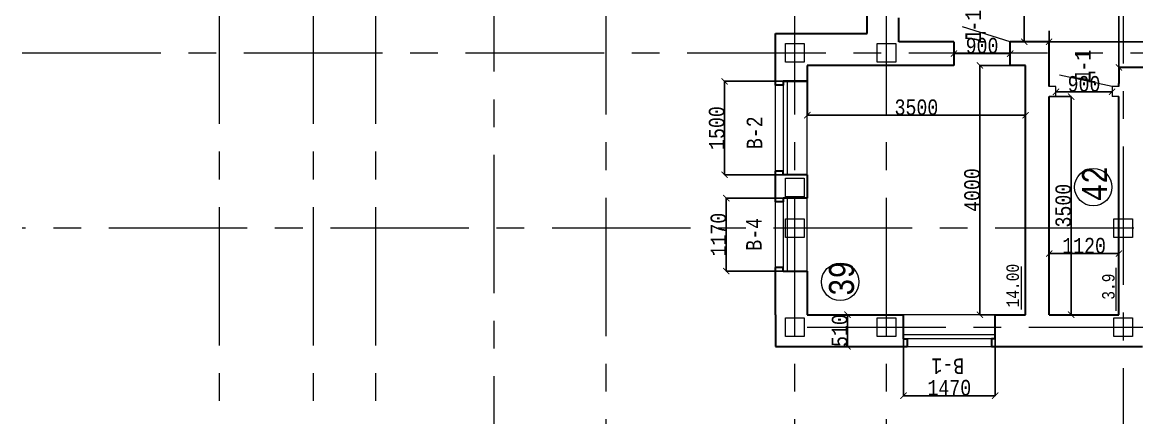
# Model space of a CAD drawing. Header units: millimetres. Extents: x -689206 to 4969298, y -1019800 to 703299.
# Drawn here: x -182617 to -164736, y -482209 to -475862 of the extents above; entities that cross this region are included whole.
import ezdxf

# ---------------------------------------------------------------- set-up
doc = ezdxf.new("R2010")
doc.units = ezdxf.units.MM
doc.linetypes.add('осеваяX2', pattern=[101.6, 63.5, -12.7, 12.7, -12.7])
for name, color, linetype, lineweight in [('несущие', 7, 'Continuous', 30), ('ОКНА', 250, 'Continuous', 20), ('РАЗМЕРЫ', 7, 'Continuous', 9), ('стены', 7, 'Continuous', 20)]:
    doc.layers.add(name, color=color, linetype=linetype, lineweight=lineweight)
doc.layers.add('четотам', color=7, linetype='Continuous')
doc.styles.add('Аннотативный', font='isocteur.ttf', dxfattribs={"width": 0.7, "height": 250})
doc.dimstyles.new('Аннотативный', dxfattribs={"dimscale": 0, "dimtxt": 250, "dimasz": 100, "dimexe": 1.25, "dimexo": 0.625, "dimtad": 1, "dimdec": 0, "dimtxsty": 'Аннотативный', "dimblk": 'ARCHTICK', "dimcen": 2.5, "dimadec": 0, "dimazin": 0, "dimtfac": 1, "dimtdec": 0, "dimtmove": 0, "dimatfit": 3, "dimfxl": 1, "dimarcsym": 0})

# ---------------------------------------------------------------- blocks, each defined once
blk = doc.blocks.new('_ArchTick')
at = {"color": 0, "linetype": 'ByBlock', "const_width": 0.15}
blk.add_lwpolyline([(-0.5, -0.5), (0.5, 0.5)], dxfattribs=at)
blk = doc.blocks.new('*D3027')
at = {"layer": 'Defpoints', "color": 0, "lineweight": 30, "transparency": 16777216}
for p in [(-166521, -476555), (-167251, -480555), (-166521, -480555)]:
    blk.add_point(p, dxfattribs=at)
at = {"layer": 'стены', "color": 0, "lineweight": -2, "transparency": 16777216}
for p, q in [((-166522, -476555), (-167253, -476555)), ((-167251, -476555), (-167251, -480555)), ((-166522, -480555), (-167253, -480555))]:
    blk.add_line(p, q, dxfattribs=at)
at = {"layer": 'стены', "color": 0, "lineweight": -2, "transparency": 16777216, "xscale": 100, "yscale": 100, "zscale": 100}
for p, rotation in [((-167251, -476555), 90), ((-167251, -480555), 270)]:
    blk.add_blockref('_ArchTick', p, dxfattribs=dict(at, rotation=rotation))
at = {"layer": 'стены', "color": 0, "lineweight": 5, "transparency": 16777216, "insert": (-167377, -478555), "char_height": 250, "attachment_point": 5, "rotation": 90, "style": 'Аннотативный'}
blk.add_mtext('4000', dxfattribs=at)
blk = doc.blocks.new('*D3028')
at = {"layer": 'Defpoints', "color": 0, "lineweight": 30, "transparency": 16777216}
for p in [(-170021, -476555), (-166521, -476555), (-170021, -477354)]:
    blk.add_point(p, dxfattribs=at)
at = {"layer": 'стены', "color": 0, "lineweight": -2, "transparency": 16777216}
for p, q in [((-170021, -476556), (-170021, -477355)), ((-166521, -476556), (-166521, -477355)), ((-166521, -477354), (-170021, -477354))]:
    blk.add_line(p, q, dxfattribs=at)
at = {"layer": 'стены', "color": 0, "lineweight": -2, "transparency": 16777216, "xscale": 100, "yscale": 100, "zscale": 100, "rotation": 180}
blk.add_blockref('_ArchTick', (-170021, -477354), dxfattribs=at)
at = {"layer": 'стены', "color": 0, "lineweight": -2, "transparency": 16777216, "xscale": 100, "yscale": 100, "zscale": 100}
blk.add_blockref('_ArchTick', (-166521, -477354), dxfattribs=at)
at = {"layer": 'стены', "color": 0, "lineweight": 5, "transparency": 16777216, "insert": (-168271, -477228), "char_height": 250, "attachment_point": 5, "style": 'Аннотативный'}
blk.add_mtext('3500', dxfattribs=at)
blk = doc.blocks.new('*D3031')
at = {"layer": 'Defpoints', "color": 0, "lineweight": 30, "transparency": 16777216}
for p in [(-167668, -476365), (-167668, -476365), (-166768, -476365)]:
    blk.add_point(p, dxfattribs=at)
at = {"layer": 'стены', "color": 0, "lineweight": -2, "transparency": 16777216}
for p, q in [((-167668, -476364), (-167668, -476364)), ((-166768, -476365), (-167668, -476365)), ((-166768, -476364), (-166768, -476364))]:
    blk.add_line(p, q, dxfattribs=at)
at = {"layer": 'стены', "color": 0, "lineweight": -2, "transparency": 16777216, "xscale": 100, "yscale": 100, "zscale": 100, "rotation": 180}
blk.add_blockref('_ArchTick', (-167668, -476365), dxfattribs=at)
at = {"layer": 'стены', "color": 0, "lineweight": -2, "transparency": 16777216, "xscale": 100, "yscale": 100, "zscale": 100}
blk.add_blockref('_ArchTick', (-166768, -476365), dxfattribs=at)
at = {"layer": 'стены', "color": 0, "lineweight": 5, "transparency": 16777216, "insert": (-167218, -476239), "char_height": 250, "attachment_point": 5, "style": 'Аннотативный'}
blk.add_mtext('900', dxfattribs=at)
blk = doc.blocks.new('*D3055')
at = {"layer": 'Defpoints', "color": 0, "lineweight": 30, "transparency": 16777216}
for p in [(-166141, -475996), (-153794, -475996), (-166141, -476175)]:
    blk.add_point(p, dxfattribs=at)
at = {"layer": 'РАЗМЕРЫ', "color": 0, "lineweight": -2, "transparency": 16777216}
for p, q in [((-166141, -475997), (-166141, -476176)), ((-153794, -475997), (-153794, -476176)), ((-153794, -476175), (-166141, -476175))]:
    blk.add_line(p, q, dxfattribs=at)
at = {"layer": 'РАЗМЕРЫ', "color": 0, "lineweight": -2, "transparency": 16777216, "xscale": 100, "yscale": 100, "zscale": 100, "rotation": 180}
blk.add_blockref('_ArchTick', (-166141, -476175), dxfattribs=at)
at = {"layer": 'РАЗМЕРЫ', "color": 0, "lineweight": -2, "transparency": 16777216, "xscale": 100, "yscale": 100, "zscale": 100}
blk.add_blockref('_ArchTick', (-153794, -476175), dxfattribs=at)
at = {"layer": 'РАЗМЕРЫ', "color": 0, "lineweight": 5, "transparency": 16777216, "insert": (-159968, -476049), "char_height": 250, "attachment_point": 5, "style": 'Аннотативный'}
blk.add_mtext('12350', dxfattribs=at)
blk = doc.blocks.new('*D3077')
at = {"layer": 'Defpoints', "color": 0, "lineweight": 30, "transparency": 16777216}
for p in [(-168478, -480555), (-167008, -480555), (-168478, -481855)]:
    blk.add_point(p, dxfattribs=at)
at = {"layer": 'ОКНА', "color": 0, "lineweight": -2, "transparency": 16777216}
for p, q in [((-168478, -480556), (-168478, -481856)), ((-167008, -480556), (-167008, -481856)), ((-167008, -481855), (-168478, -481855))]:
    blk.add_line(p, q, dxfattribs=at)
at = {"layer": 'ОКНА', "color": 0, "lineweight": -2, "transparency": 16777216, "xscale": 100, "yscale": 100, "zscale": 100, "rotation": 180}
blk.add_blockref('_ArchTick', (-168478, -481855), dxfattribs=at)
at = {"layer": 'ОКНА', "color": 0, "lineweight": -2, "transparency": 16777216, "xscale": 100, "yscale": 100, "zscale": 100}
blk.add_blockref('_ArchTick', (-167008, -481855), dxfattribs=at)
at = {"layer": 'ОКНА', "color": 0, "lineweight": 5, "transparency": 16777216, "insert": (-167743, -481729), "char_height": 250, "attachment_point": 5, "style": 'Аннотативный'}
blk.add_mtext('1470', dxfattribs=at)
blk = doc.blocks.new('*D3067')
at = {"layer": 'Defpoints', "color": 0, "lineweight": 30, "transparency": 16777216}
for p in [(-170021, -476810), (-171349, -478310), (-170021, -478310)]:
    blk.add_point(p, dxfattribs=at)
at = {"layer": 'ОКНА', "color": 0, "lineweight": -2, "transparency": 16777216}
for p, q in [((-170022, -476810), (-171350, -476810)), ((-171349, -476810), (-171349, -478310)), ((-170022, -478310), (-171350, -478310))]:
    blk.add_line(p, q, dxfattribs=at)
at = {"layer": 'ОКНА', "color": 0, "lineweight": -2, "transparency": 16777216, "xscale": 100, "yscale": 100, "zscale": 100}
for p, rotation in [((-171349, -476810), 90), ((-171349, -478310), 270)]:
    blk.add_blockref('_ArchTick', p, dxfattribs=dict(at, rotation=rotation))
at = {"layer": 'ОКНА', "color": 0, "lineweight": 5, "transparency": 16777216, "insert": (-171474, -477560), "char_height": 250, "attachment_point": 5, "rotation": 90, "style": 'Аннотативный'}
blk.add_mtext('1500', dxfattribs=at)
blk = doc.blocks.new('*D3049')
at = {"layer": 'Defpoints', "color": 0, "linetype": 'ByBlock', "lineweight": 30, "transparency": 16777216}
for p in [(-165301, -470276), (-165021, -476586), (-165021, -476586)]:
    blk.add_point(p, dxfattribs=at)
at = {"layer": 'РАЗМЕРЫ', "color": 0, "linetype": 'ByBlock', "lineweight": -2, "transparency": 16777216}
for p, q in [((-165301, -470276), (-165020, -470276)), ((-165021, -470276), (-165021, -476586)), ((-165022, -476586), (-165023, -476586))]:
    blk.add_line(p, q, dxfattribs=at)
at = {"layer": 'РАЗМЕРЫ', "color": 0, "linetype": 'ByBlock', "lineweight": -2, "transparency": 16777216, "xscale": 100, "yscale": 100, "zscale": 100}
for p, rotation in [((-165021, -470276), 90), ((-165021, -476586), 270)]:
    blk.add_blockref('_ArchTick', p, dxfattribs=dict(at, rotation=rotation))
at = {"layer": 'РАЗМЕРЫ', "color": 0, "linetype": 'ByBlock', "lineweight": 9, "transparency": 16777216, "insert": (-165147, -473431), "char_height": 250, "attachment_point": 5, "rotation": 90, "style": 'Аннотативный'}
blk.add_mtext('6310', dxfattribs=at)
blk = doc.blocks.new('*D3051')
at = {"layer": 'Defpoints', "color": 0, "linetype": 'ByBlock', "lineweight": 30, "transparency": 16777216}
for p in [(-170021, -478685), (-171321, -479855), (-170021, -479855)]:
    blk.add_point(p, dxfattribs=at)
at = {"layer": 'РАЗМЕРЫ', "color": 0, "linetype": 'ByBlock', "lineweight": -2, "transparency": 16777216}
for p, q in [((-170022, -478685), (-171323, -478685)), ((-171321, -478685), (-171321, -479855)), ((-170022, -479855), (-171323, -479855))]:
    blk.add_line(p, q, dxfattribs=at)
at = {"layer": 'РАЗМЕРЫ', "color": 0, "linetype": 'ByBlock', "lineweight": -2, "transparency": 16777216, "xscale": 100, "yscale": 100, "zscale": 100}
for p, rotation in [((-171321, -478685), 90), ((-171321, -479855), 270)]:
    blk.add_blockref('_ArchTick', p, dxfattribs=dict(at, rotation=rotation))
at = {"layer": 'РАЗМЕРЫ', "color": 0, "linetype": 'ByBlock', "lineweight": 5, "transparency": 16777216, "insert": (-171447, -479270), "char_height": 250, "attachment_point": 5, "rotation": 90, "style": 'Аннотативный'}
blk.add_mtext('1170', dxfattribs=at)
blk = doc.blocks.new('*D3179')
at = {"layer": 'Defpoints', "color": 0, "linetype": 'ByBlock', "lineweight": 30, "transparency": 16777216}
for p in [(-166141, -479574), (-166141, -480555), (-165021, -480555)]:
    blk.add_point(p, dxfattribs=at)
at = {"layer": 'РАЗМЕРЫ', "color": 0, "linetype": 'ByBlock', "lineweight": -2, "transparency": 16777216}
for p, q in [((-166141, -480554), (-166141, -479573)), ((-165021, -479574), (-166141, -479574)), ((-165021, -480554), (-165021, -479573))]:
    blk.add_line(p, q, dxfattribs=at)
at = {"layer": 'РАЗМЕРЫ', "color": 0, "linetype": 'ByBlock', "lineweight": -2, "transparency": 16777216, "xscale": 100, "yscale": 100, "zscale": 100, "rotation": 180}
blk.add_blockref('_ArchTick', (-166141, -479574), dxfattribs=at)
at = {"layer": 'РАЗМЕРЫ', "color": 0, "linetype": 'ByBlock', "lineweight": -2, "transparency": 16777216, "xscale": 100, "yscale": 100, "zscale": 100}
blk.add_blockref('_ArchTick', (-165021, -479574), dxfattribs=at)
at = {"layer": 'РАЗМЕРЫ', "color": 0, "linetype": 'ByBlock', "lineweight": 5, "transparency": 16777216, "insert": (-165581, -479449), "char_height": 250, "attachment_point": 5, "style": 'Аннотативный'}
blk.add_mtext('1120', dxfattribs=at)
blk = doc.blocks.new('*D3180')
at = {"layer": 'Defpoints', "color": 0, "linetype": 'ByBlock', "lineweight": 30, "transparency": 16777216}
for p in [(-166141, -477055), (-166141, -480555), (-165788, -480555)]:
    blk.add_point(p, dxfattribs=at)
at = {"layer": 'РАЗМЕРЫ', "color": 0, "linetype": 'ByBlock', "lineweight": -2, "transparency": 16777216}
for p, q in [((-166141, -477055), (-165787, -477055)), ((-165788, -477055), (-165788, -480555)), ((-166141, -480555), (-165787, -480555))]:
    blk.add_line(p, q, dxfattribs=at)
at = {"layer": 'РАЗМЕРЫ', "color": 0, "linetype": 'ByBlock', "lineweight": -2, "transparency": 16777216, "xscale": 100, "yscale": 100, "zscale": 100}
for p, rotation in [((-165788, -477055), 90), ((-165788, -480555), 270)]:
    blk.add_blockref('_ArchTick', p, dxfattribs=dict(at, rotation=rotation))
at = {"layer": 'РАЗМЕРЫ', "color": 0, "linetype": 'ByBlock', "lineweight": 5, "transparency": 16777216, "insert": (-165914, -478805), "char_height": 250, "attachment_point": 5, "rotation": 90, "style": 'Аннотативный'}
blk.add_mtext('3500', dxfattribs=at)
blk = doc.blocks.new('*D3181')
at = {"layer": 'Defpoints', "color": 0, "linetype": 'ByBlock', "lineweight": 30, "transparency": 16777216}
for p in [(-166032, -476978), (-166032, -476978), (-165132, -476978)]:
    blk.add_point(p, dxfattribs=at)
at = {"layer": 'РАЗМЕРЫ', "color": 0, "linetype": 'ByBlock', "lineweight": -2, "transparency": 16777216}
for p, q in [((-166032, -476977), (-166032, -476976)), ((-165132, -476978), (-166032, -476978)), ((-165132, -476977), (-165132, -476976))]:
    blk.add_line(p, q, dxfattribs=at)
at = {"layer": 'РАЗМЕРЫ', "color": 0, "linetype": 'ByBlock', "lineweight": -2, "transparency": 16777216, "xscale": 100, "yscale": 100, "zscale": 100, "rotation": 180}
blk.add_blockref('_ArchTick', (-166032, -476978), dxfattribs=at)
at = {"layer": 'РАЗМЕРЫ', "color": 0, "linetype": 'ByBlock', "lineweight": -2, "transparency": 16777216, "xscale": 100, "yscale": 100, "zscale": 100}
blk.add_blockref('_ArchTick', (-165132, -476978), dxfattribs=at)
at = {"layer": 'РАЗМЕРЫ', "color": 0, "linetype": 'ByBlock', "lineweight": 5, "transparency": 16777216, "insert": (-165582, -476852), "char_height": 250, "attachment_point": 5, "style": 'Аннотативный'}
blk.add_mtext('900', dxfattribs=at)
blk = doc.blocks.new('*D3182')
at = {"layer": 'Defpoints', "color": 0, "linetype": 'ByBlock', "lineweight": 30, "transparency": 16777216}
for p in [(-166540, -470992), (-166540, -470992), (-166455, -476175)]:
    blk.add_point(p, dxfattribs=at)
at = {"layer": 'РАЗМЕРЫ', "color": 0, "linetype": 'ByBlock', "lineweight": -2, "transparency": 16777216}
for p, q in [((-166541, -470992), (-166541, -470992)), ((-166540, -476175), (-166540, -470992)), ((-166455, -476175), (-166541, -476175))]:
    blk.add_line(p, q, dxfattribs=at)
at = {"layer": 'РАЗМЕРЫ', "color": 0, "linetype": 'ByBlock', "lineweight": -2, "transparency": 16777216, "xscale": 100, "yscale": 100, "zscale": 100}
for p, rotation in [((-166540, -470992), 90), ((-166540, -476175), 270)]:
    blk.add_blockref('_ArchTick', p, dxfattribs=dict(at, rotation=rotation))
at = {"layer": 'РАЗМЕРЫ', "color": 0, "linetype": 'ByBlock', "lineweight": 5, "transparency": 16777216, "insert": (-166666, -473583), "char_height": 250, "attachment_point": 5, "rotation": 90, "style": 'Аннотативный'}
blk.add_mtext('5240', dxfattribs=at)
blk = doc.blocks.new('*D3207')
at = {"layer": 'Defpoints', "color": 0, "linetype": 'ByBlock', "lineweight": 30, "ltscale": 35, "transparency": 16777216}
for p in [(-169377, -480555), (-169377, -481065), (-169377, -481065)]:
    blk.add_point(p, dxfattribs=at)
at = {"layer": 'РАЗМЕРЫ', "color": 0, "linetype": 'ByBlock', "lineweight": -2, "ltscale": 35, "transparency": 16777216}
for p, q in [((-169377, -480555), (-169378, -480555)), ((-169377, -480555), (-169377, -481065)), ((-169377, -481065), (-169378, -481065))]:
    blk.add_line(p, q, dxfattribs=at)
at = {"layer": 'РАЗМЕРЫ', "color": 0, "linetype": 'ByBlock', "lineweight": -2, "ltscale": 35, "transparency": 16777216, "xscale": 100, "yscale": 100, "zscale": 100}
for p, rotation in [((-169377, -480555), 90), ((-169377, -481065), 270)]:
    blk.add_blockref('_ArchTick', p, dxfattribs=dict(at, rotation=rotation))
at = {"layer": 'РАЗМЕРЫ', "color": 0, "linetype": 'ByBlock', "lineweight": 5, "ltscale": 35, "transparency": 16777216, "insert": (-169502, -480810), "char_height": 250, "attachment_point": 5, "rotation": 90, "style": 'Аннотативный'}
blk.add_mtext('510', dxfattribs=at)

msp = doc.modelspace()

# ---------------------------------------------------------------- linework, layer by layer
at = {"layer": 'несущие', "color": 0}
for p, q in [((-169061.4, -476044.9), (-169061.4, -475728.3)), ((-168551.4, -476174.9), (-168551.4, -475788.3)), ((-170411.4, -476809.8), (-170021.4, -476809.8)), ((-170531.4, -478398.9), (-170531.4, -478249.8)), ((-170411.4, -478249.8), (-170531.4, -478249.8)), ((-170411.4, -478309.8), (-170411.4, -478249.8)), ((-170021.4, -478309.8), (-170411.4, -478309.8)), ((-170411.4, -479795.2), (-170531.4, -479795.2)), ((-170411.4, -479855.2), (-170411.4, -479795.2)), ((-170411.4, -479855.2), (-170021.4, -479855.2))]:
    msp.add_line(p, q, dxfattribs=at)
at = {"layer": 'ОКНА', "color": 0, "lineweight": 13}
for p, q in [((-170021.4, -478309.8), (-170021.4, -476809.8)), ((-170531.4, -478249.8), (-170531.4, -476869.8))]:
    msp.add_line(p, q, dxfattribs=at)
at = {"layer": 'ОКНА', "lineweight": 13}
for p, q in [((-168478.2, -480874.9), (-167008.2, -480874.9)), ((-167068.2, -480944.9), (-168418.2, -480944.9))]:
    msp.add_line(p, q, dxfattribs=at)
at = {"layer": 'РАЗМЕРЫ', "linetype": 'осеваяX2', "lineweight": 5, "ltscale": 35}
for p, q in [((-179452.9, -491718.3), (-179451.7, -424515.6)), ((-175053.4, -424648.3), (-175053.4, -491718.3)), ((-164953.4, -424515.6), (-164953.4, -491568.3)), ((-182616.8, -476354.9), (-132779.1, -476354.9)), ((-132779.1, -479165.6), (-182616.8, -479165.6)), ((-170021.4, -480754.9), (-132779.1, -480754.9))]:
    msp.add_line(p, q, dxfattribs=at)
at = {"layer": 'РАЗМЕРЫ', "lineweight": 30}
for p, q in [((-170411.4, -476809.8), (-170411.4, -476869.8)), ((-170411.4, -476869.8), (-170531.4, -476869.8)), ((-170411.4, -478745.2), (-170531.4, -478745.2)), ((-170411.4, -478685.2), (-170411.4, -478745.2))]:
    msp.add_line(p, q, dxfattribs=at)
at = {"layer": 'РАЗМЕРЫ', "linetype": 'ByBlock', "lineweight": 20}
msp.add_line((-165021.4, -480554.9), (-165021.4, -477054.9), dxfattribs=at)
at = {"layer": 'РАЗМЕРЫ', "lineweight": 13}
for p, q in [((-170531.4, -479795.2), (-170531.4, -478745.2)), ((-170021.4, -479855.2), (-170021.4, -478685.2)), ((-167008.2, -480554.9), (-168478.2, -480554.9))]:
    msp.add_line(p, q, dxfattribs=at)
at = {"layer": 'РАЗМЕРЫ'}
for p, q in [((-166583.3, -480469.5), (-166583.3, -479780.3)), ((-165064.1, -480492.4), (-165064.1, -479803.1))]:
    msp.add_line(p, q, dxfattribs=at)
at = {"layer": 'РАЗМЕРЫ', "color": 0, "lineweight": 30}
for p, q in [((-168478.2, -480944.9), (-168478.2, -480554.9)), ((-167008.2, -480944.9), (-167008.2, -480554.9)), ((-168478.2, -480944.9), (-168418.2, -480944.9)), ((-168418.2, -480944.9), (-168418.2, -481064.9)), ((-167008.2, -480944.9), (-167068.2, -480944.9)), ((-167068.2, -480944.9), (-167068.2, -481064.9))]:
    msp.add_line(p, q, dxfattribs=at)
at = {"layer": 'стены', "linetype": 'осеваяX2', "lineweight": 5, "ltscale": 35}
for p, q in [((-177943.4, -491718.3), (-177943.4, -424515.6)), ((-176943.4, -491718.3), (-176943.4, -424515.6)), ((-173251.4, -491568.3), (-173251.4, -424515.6)), ((-170224, -491568.3), (-170224, -424515.6)), ((-168751.4, -491568.3), (-168751.4, -424515.6))]:
    msp.add_line(p, q, dxfattribs=at)
at = {"layer": 'стены', "lineweight": 9}
for p, q in [((-166768.2, -476174.9), (-167531.4, -475932.9)), ((-165132.1, -476894.9), (-165973.7, -476710.9))]:
    msp.add_line(p, q, dxfattribs=at)
at = {"layer": 'стены', "lineweight": 30}
for p, q in [((-170531.4, -476044.9), (-169061.4, -476044.9)), ((-170531.4, -476869.8), (-170531.4, -476044.9)), ((-167668.2, -476174.9), (-168551.4, -476174.9)), ((-166141.4, -476174.9), (-166768.2, -476174.9)), ((-166141.4, -476894.9), (-166141.4, -476174.9)), ((-168268.6, -476554.9), (-170021.4, -476554.9)), ((-170021.4, -476554.9), (-170021.4, -476809.8)), ((-167668.2, -476554.9), (-168268.6, -476554.9)), ((-166521.4, -476554.9), (-166768.2, -476554.9)), ((-166521.4, -480554.9), (-166521.4, -476554.9)), ((-163825.2, -476585.6), (-165021.4, -476585.6)), ((-165021.4, -476894.9), (-165021.4, -476845.6)), ((-166141.4, -480554.9), (-166141.4, -477054.9)), ((-165021.4, -480554.9), (-165021.4, -477054.9)), ((-170531.4, -478745.2), (-170531.4, -478249.8)), ((-170021.4, -478309.8), (-170021.4, -478685.2)), ((-170021.4, -478685.2), (-170411.4, -478685.2)), ((-170531.4, -480554.9), (-170531.4, -479795.2)), ((-170021.4, -479855.2), (-170021.4, -480554.9)), ((-170531.4, -480554.9), (-170531.4, -481064.9)), ((-170021.4, -480554.9), (-168478.2, -480554.9)), ((-167008.2, -480554.9), (-166521.4, -480554.9)), ((-166141.4, -480554.9), (-165021.4, -480554.9)), ((-170531.4, -481064.9), (-168418.2, -481064.9)), ((-167068.2, -481064.9), (-164641.4, -481064.9))]:
    msp.add_line(p, q, dxfattribs=at)
at = {"layer": 'стены', "color": 18, "lineweight": 30, "true_color": 0x000000}
for p, q in [((-167668.2, -476174.9), (-167668.2, -476554.9)), ((-166768.2, -476554.9), (-166768.2, -476174.9)), ((-165021.4, -476585.6), (-165021.4, -476845.6))]:
    msp.add_line(p, q, dxfattribs=at)
at = {"layer": 'стены'}
for p, q in [((-168778.6, -476554.9), (-168268.6, -476554.9)), ((-166032.1, -477054.9), (-166141.4, -477054.9)), ((-167008.2, -480554.9), (-166521.4, -480554.9))]:
    msp.add_line(p, q, dxfattribs=at)
at = {"layer": 'стены', "color": 7, "lineweight": 30, "true_color": 0xffffff}
msp.add_line((-170021.4, -476809.8), (-170411.4, -476809.8), dxfattribs=at)
at = {"layer": 'стены', "lineweight": 13}
for p, q in [((-170341.4, -478309.8), (-170341.4, -476809.8)), ((-170411.4, -476869.8), (-170411.4, -478309.8)), ((-166032.1, -476894.9), (-166141.4, -476894.9)), ((-166032.1, -477054.9), (-166032.1, -476894.9)), ((-165021.4, -476894.9), (-165132.1, -476894.9)), ((-165132.1, -476894.9), (-165132.1, -477054.9)), ((-165021.4, -477054.9), (-165132.1, -477054.9)), ((-170411.4, -478745.2), (-170411.4, -479795.2)), ((-170341.4, -479855.2), (-170341.4, -478685.2)), ((-168418.2, -481064.9), (-167068.2, -481064.9))]:
    msp.add_line(p, q, dxfattribs=at)
at = {"layer": 'стены', "lineweight": 20}
for points in [[(-170374, -476504.9), (-170374, -476204.9), (-170074, -476204.9), (-170074, -476504.9)], [(-168901.4, -476504.9), (-168901.4, -476204.9), (-168601.4, -476204.9), (-168601.4, -476504.9)], [(-170374, -478665.6), (-170374, -478365.6), (-170074, -478365.6), (-170074, -478665.6)], [(-170374, -479315.6), (-170374, -479015.6), (-170074, -479015.6), (-170074, -479315.6)], [(-165103.4, -479315.6), (-165103.4, -479015.6), (-164803.4, -479015.6), (-164803.4, -479315.6)], [(-170374, -480904.9), (-170374, -480604.9), (-170074, -480604.9), (-170074, -480904.9)], [(-168901.4, -480904.9), (-168901.4, -480604.9), (-168601.4, -480604.9), (-168601.4, -480904.9)], [(-165103.4, -480904.9), (-165103.4, -480604.9), (-164803.4, -480604.9), (-164803.4, -480904.9)]]:
    msp.add_lwpolyline(points, close=True, dxfattribs=at)
at = {"layer": 'четотам', "lineweight": 13}
for centre in [(-165433.7, -478508.3), (-169493.7, -480028.3)]:
    msp.add_circle(centre, 300, dxfattribs=at)

# ---------------------------------------------------------------- texts
at = {"layer": 'РАЗМЕРЫ', "lineweight": 20, "ltscale": 150, "char_height": 250, "width": 922.913, "attachment_point": 1, "style": 'Аннотативный'}
for s, insert, rotation in [('Д-1', (-167484.3, -476188.3), 90), ('Д-1', (-165727.3, -476827.7), 90), ('В-2', (-170993.7, -477898.3), 90), ('В-4', (-171003.7, -479528.3), 90), ('В-1', (-167503.7, -481508.3), 180)]:
    msp.add_mtext(s, dxfattribs=dict(at, insert=insert, rotation=rotation))
at = {"layer": 'РАЗМЕРЫ', "lineweight": 13, "ltscale": 150, "char_height": 401.1, "width": 1460, "attachment_point": 1, "rotation": 90, "style": 'Аннотативный'}
for s, insert in [('42', (-165613.6, -478736.3)), ('39', (-169673.6, -480256.3))]:
    msp.add_mtext(s, dxfattribs=dict(at, insert=insert))
at = {"layer": 'РАЗМЕРЫ', "char_height": 200, "width": 656.117, "attachment_point": 1, "rotation": 90, "style": 'Аннотативный'}
for s, insert in [('14.00', (-166826.1, -480440.2)), ('3.9', (-165291.1, -480315.8))]:
    msp.add_mtext(s, dxfattribs=dict(at, insert=insert))

# ---------------------------------------------------------------- dimensions: what is measured, and where the dimension line sits
at = {"layer": 'ОКНА', "color": 0, "lineweight": 5}
dim = msp.add_linear_dim(base=(-171348.8, -478309.8), p1=(-170021.4, -476809.8), p2=(-170021.4, -478309.8), angle=90, dimstyle='Аннотативный', dxfattribs=at)
dim.commit()
dim.dimension.update_dxf_attribs({"geometry": '*D3067', "text_midpoint": (-171474.4, -477559.8)})
dim = msp.add_aligned_dim(p1=(-167008.2, -480554.9), p2=(-168478.2, -480554.9), distance=1300, dimstyle='Аннотативный', dxfattribs=at)
dim.commit()
dim.dimension.update_dxf_attribs({"geometry": '*D3077', "text_midpoint": (-167743.2, -481729.3)})
at = {"layer": 'РАЗМЕРЫ', "color": 18, "linetype": 'ByBlock', "lineweight": 9, "true_color": 0x000000}
dim = msp.add_linear_dim(base=(-165021.4, -476585.6), p1=(-165301.4, -470275.6), p2=(-165021.4, -476585.6), angle=90, dimstyle='Аннотативный', dxfattribs=at)
dim.commit()
dim.dimension.update_dxf_attribs({"geometry": '*D3049', "text_midpoint": (-165147.1, -473430.6)})
at = {"layer": 'РАЗМЕРЫ', "linetype": 'ByBlock', "lineweight": 5}
dim = msp.add_linear_dim(base=(-166539.9, -470991.7), p1=(-166454.8, -476174.9), p2=(-166539.9, -470991.7), angle=90, text='5240', dimstyle='Аннотативный', dxfattribs=at)
dim.commit()
dim.dimension.update_dxf_attribs({"geometry": '*D3182', "text_midpoint": (-166665.5, -473583.3)})
at = {"layer": 'РАЗМЕРЫ', "lineweight": 5}
dim = msp.add_linear_dim(base=(-166141.4, -476174.9), p1=(-153794.3, -475996), p2=(-166141.4, -475996), angle=180, text='12350', dimstyle='Аннотативный', dxfattribs=at)
dim.commit()
dim.dimension.update_dxf_attribs({"geometry": '*D3055', "text_midpoint": (-159967.8, -476049.3)})
at = {"layer": 'РАЗМЕРЫ', "linetype": 'ByBlock', "lineweight": 5}
for base, p1, p2, angle, picture, middle in [((-166032.1, -476977.5), (-165132.1, -476977.5), (-166032.1, -476977.5), 180, '*D3181', (-165582.1, -476851.9)), ((-165788, -480554.9), (-166141.4, -477054.9), (-166141.4, -480554.9), 90, '*D3180', (-165913.7, -478804.9)), ((-166141.4, -479574.4), (-165021.4, -480554.9), (-166141.4, -480554.9), 180, '*D3179', (-165581.4, -479448.8))]:
    dim = msp.add_linear_dim(base=base, p1=p1, p2=p2, angle=angle, dimstyle='Аннотативный', dxfattribs=at)
    dim.commit()
    dim.dimension.update_dxf_attribs({"geometry": picture, "text_midpoint": middle})
at = {"layer": 'РАЗМЕРЫ', "color": 18, "linetype": 'ByBlock', "lineweight": 5, "true_color": 0x000000}
dim = msp.add_linear_dim(base=(-171321.4, -479855.2), p1=(-170021.4, -478685.2), p2=(-170021.4, -479855.2), angle=90, dimstyle='Аннотативный', dxfattribs=at)
dim.commit()
dim.dimension.update_dxf_attribs({"geometry": '*D3051', "text_midpoint": (-171447.1, -479270.2)})
at = {"layer": 'РАЗМЕРЫ', "linetype": 'ByBlock', "lineweight": 5, "ltscale": 35}
dim = msp.add_linear_dim(base=(-169376.8, -481064.9), p1=(-169376.8, -480554.9), p2=(-169376.8, -481064.9), angle=90, dimstyle='Аннотативный', dxfattribs=at)
dim.commit()
dim.dimension.update_dxf_attribs({"geometry": '*D3207', "text_midpoint": (-169502.4, -480809.9)})
at = {"layer": 'стены', "lineweight": 5}
dim = msp.add_linear_dim(base=(-167668.2, -476364.9), p1=(-166768.2, -476364.9), p2=(-167668.2, -476364.9), angle=180, dimstyle='Аннотативный', dxfattribs=at)
dim.commit()
dim.dimension.update_dxf_attribs({"geometry": '*D3031', "text_midpoint": (-167218.2, -476239.3)})
for p2, distance, picture, middle in [((-166521.4, -480554.9), -730, '*D3027', (-167377, -478554.9)), ((-170021.4, -476554.9), 798.8, '*D3028', (-168271.4, -477228.1))]:
    dim = msp.add_aligned_dim(p1=(-166521.4, -476554.9), p2=p2, distance=distance, dimstyle='Аннотативный', dxfattribs=at)
    dim.commit()
    dim.dimension.update_dxf_attribs({"geometry": picture, "text_midpoint": middle})

doc.saveas('drawing.dxf')
